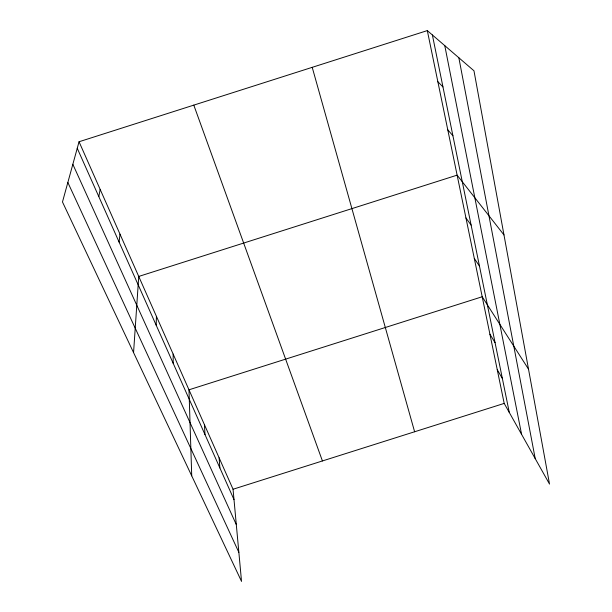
<?xml version="1.0" encoding="UTF-8"?>
<svg xmlns="http://www.w3.org/2000/svg" width="612" height="612" viewBox="0 0 612 612"><rect width="100%" height="100%" fill="white"/><g stroke="black" fill="none" stroke-linecap="round" stroke-linejoin="round"><path stroke-width="0.92" d="M156.175 325.179L156.42 316.335M133.561 352.604L138.74 276.44L457.118 175.147L503.974 234.932M119.08 242.046L120.013 234.189M98.815 196.62L100.154 189.376M79.047 141.747L62.478 201.968L241.533 581.4L233.05 489.248L79.047 141.747L427.314 30.6L473.971 70.785L549.522 484.084L504.196 403.407L427.314 30.6M233.05 489.248L504.196 403.407M437.855 81.717L442.958 86.919M447.77 129.813L452.911 135.749M465.946 217.948L471.11 225.086M474.292 258.425L479.456 266.059M528.516 369.166L482.202 296.759L188.978 389.806L191.724 475.845M489.921 334.198L495.062 342.643M497.242 369.694L502.36 378.476M67.848 182.468L238.856 552.345M72.843 164.299L236.308 524.614M77.25 148.288L234.006 499.614M193.797 105.126L322.425 460.951M312.212 67.335L414.615 431.766M432.378 34.961L509.291 412.48M444.779 45.648L521.592 434.367M458.855 57.773L535.225 458.648M219.119 457.807L219.876 467.951M204.446 424.705L204.989 434.589M173.142 354.065L173.188 363.306"/></g></svg>
